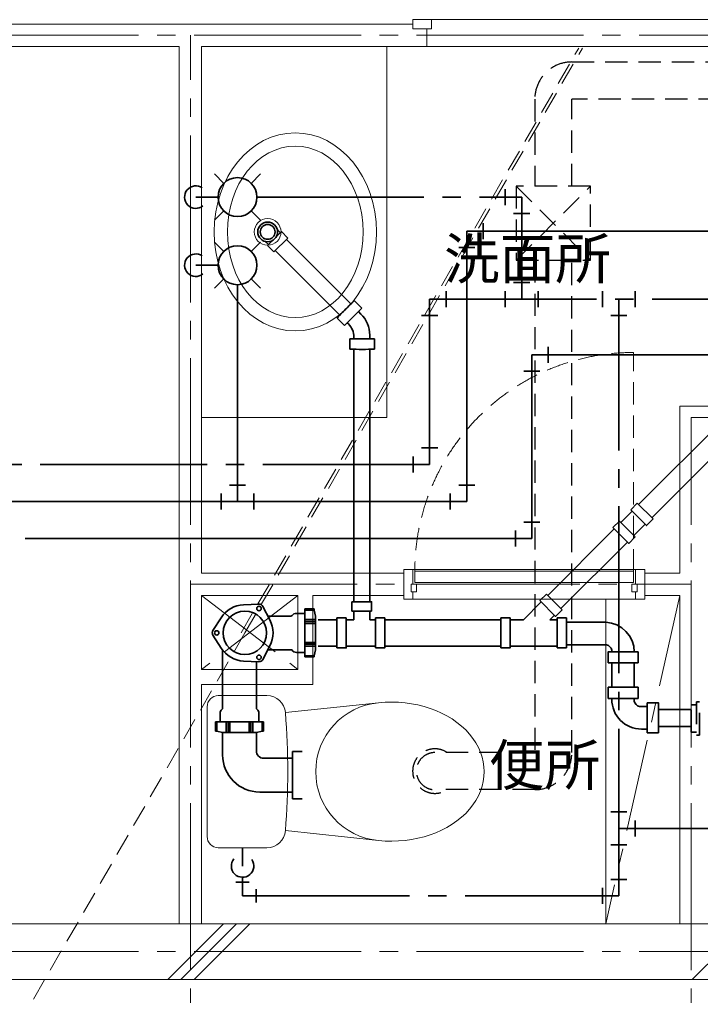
# Model space of a CAD drawing. Units: millimetres at full size, sheet at 1:50; details may follow other scales. Extents: x -9674 to 9699, y -6794 to 6791.
# Drawn here: x -1723 to 113, y -2711 to -80 of the extents above; entities that cross this region are included whole.
import ezdxf
from ezdxf.enums import TextEntityAlignment as Align

# ---------------------------------------------------------------- set-up
doc = ezdxf.new("R2010")
doc.units = ezdxf.units.MM
doc.header["$LTSCALE"] = 50
for name, pattern in [('CHAIN1', [8, 5, -1, 1, -1]), ('CHAIN2', [12, 9, -1, 1, -1]), ('DASHED1', [1.8, 1.2, -0.6])]:
    doc.linetypes.add(name, pattern=pattern)
for name, color, linetype, lineweight in [('1-0_芯', 134, 'CHAIN2', 9), ('1-1_躯体', 134, 'Continuous', 9), ('1-2_間仕切', 134, 'Continuous', 9), ('1-3_建具', 134, 'Continuous', 9), ('1-4_仕上げ', 134, 'Continuous', 9), ('1-5_設備', 134, 'Continuous', 9), ('1-7_その他', 134, 'DASHED1', 9), ('1-8_ハッチ', 134, 'Continuous', 9), ('2-0_芯', 3, 'Continuous', 35), ('2-3_建具', 4, 'Continuous', 35), ('2-9_金物', 1, 'CHAIN2', 35), ('2-A_文字', 6, 'Continuous', 35), ('2-C', 2, 'DASHED1', 25)]:
    doc.layers.add(name, color=color, linetype=linetype, lineweight=lineweight)
doc.layers.add('1-A_文字', color=134, linetype='Continuous')
doc.styles.add('ＭＳ ゴシック', font='')
doc.styles.get('ＭＳ ゴシック').set_extended_font_data('MS Gothic')

msp = doc.modelspace()

# ---------------------------------------------------------------- linework, layer by layer
at = {"layer": '1-0_芯'}
for p, q in [((-8452.5, -122.32), (8157.5, -122.32)), ((-1262.5, -3842.32), (-1262.5, -122.32)), ((87.5, -1152.32), (1987.5, -1152.32)), ((87.5, -3842.32), (87.5, -1152.32)), ((-1262.5, -1602.32), (87.5, -1602.32)), ((-8452.5, -2592.32), (8157.5, -2592.32))]:
    msp.add_line(p, q, dxfattribs=at)
at = {"layer": '1-1_躯体'}
for p, q in [((6197.5, -2517.32), (-6652.5, -2517.32)), ((6197.5, -2667.32), (-6652.5, -2667.32))]:
    msp.add_line(p, q, dxfattribs=at)
at = {"layer": '1-2_間仕切'}
for p, q in [((-662.5, -92.32), (-2302.5, -92.32)), ((-625, -104.82), (-625, -152.32)), ((-2302.5, -152.32), (-1292.5, -152.32)), ((-1292.5, -2517.32), (-1292.5, -152.32)), ((-1232.5, -1572.32), (-1232.5, -152.32)), ((-1232.5, -152.32), (-625, -152.32)), ((57.5, -1572.32), (57.5, -1122.32)), ((57.5, -1122.32), (225.5, -1122.32)), ((-1232.5, -1572.32), (-687.5, -1572.32)), ((-62.5, -1562.32), (-662.5, -1562.32)), ((-37.5, -1572.32), (57.5, -1572.32)), ((-1232.5, -1832.32), (-1232.5, -1632.32)), ((-1232.5, -1632.32), (-972.5, -1632.32)), ((-972.5, -1832.32), (-972.5, -1632.32)), ((-932.5, -1872.32), (-932.5, -1632.32)), ((-932.5, -1632.32), (-687.5, -1632.32)), ((-37.5, -1632.32), (57.5, -1632.32)), ((57.5, -2517.32), (57.5, -1632.32)), ((-972.5, -1832.32), (-1232.5, -1832.32)), ((-932.5, -1872.32), (-1232.5, -1872.32)), ((-1232.5, -2517.32), (-1232.5, -1872.32))]:
    msp.add_line(p, q, dxfattribs=at)
at = {"layer": '1-3_建具'}
for p, q in [((-662.5, -79.82), (-662.5, -104.82)), ((-612.5, -79.82), (-662.5, -79.82)), ((-612.5, -104.82), (-662.5, -104.82)), ((-612.5, -79.82), (-612.5, -104.82)), ((-612.5, -79.82), (137.5, -79.82)), ((150, -152.32), (-625, -152.32)), ((-687.5, -1562.32), (-687.5, -1642.32)), ((-662.5, -1562.32), (-687.5, -1562.32)), ((-662.5, -1602.32), (-662.5, -1562.32)), ((-657.5, -1597.32), (-657.5, -1567.32)), ((-657.5, -1567.32), (-67.5, -1567.32)), ((-67.5, -1567.32), (-67.5, -1597.32)), ((-37.5, -1562.32), (-62.5, -1562.32)), ((-62.5, -1602.32), (-62.5, -1562.32)), ((-37.5, -1562.32), (-37.5, -1642.32)), ((-667.5, -1602.32), (-667.5, -1622.32)), ((-652.5, -1602.32), (-667.5, -1602.32)), ((-67.5, -1597.32), (-657.5, -1597.32)), ((-652.5, -1622.32), (-652.5, -1602.32)), ((-72.5, -1602.32), (-72.5, -1622.32)), ((-667.5, -1622.32), (-652.5, -1622.32)), ((-662.5, -1642.32), (-662.5, -1622.32)), ((-72.5, -1622.32), (-57.5, -1622.32)), ((-62.5, -1642.32), (-62.5, -1622.32)), ((-662.5, -1642.32), (-687.5, -1642.32)), ((-662.5, -1642.32), (-62.5, -1642.32)), ((-37.5, -1642.32), (-62.5, -1642.32))]:
    msp.add_line(p, q, dxfattribs=at)
at = {"layer": '1-3_建具', "linetype": 'DASHED1'}
msp.add_line((-67.5, -1567.32), (-67.5, -977.32), dxfattribs=at)
at = {"layer": '1-3_建具'}
msp.add_lwpolyline([(-57.5, -1622.32), (-57.5, -1602.32), (-72.5, -1602.32)], dxfattribs=at)
at = {"layer": '1-3_建具', "linetype": 'DASHED1'}
msp.add_arc((-67.5, -1567.32), 590, 90, 180, dxfattribs=at)
at = {"layer": '1-4_仕上げ'}
msp.add_line((-142.5, -2517.32), (-142.5, -1642.32), dxfattribs=at)
at = {"layer": '1-5_設備'}
for p, q in [((-1187.5, -1902.32), (-1056.25, -1902.32)), ((-1217.5, -1932.32), (-1217.5, -2282.32)), ((-1006.41, -1948.32), (-755.35, -1921.67)), ((-1006.41, -2266.31), (-755.35, -2292.96)), ((-1187.5, -2312.32), (-1056.25, -2312.32))]:
    msp.add_line(p, q, dxfattribs=at)
msp.add_lwpolyline([(-1232.5, -1152.32), (-732.5, -1152.32), (-732.5, -152.32)], dxfattribs=at)
msp.add_circle((-1054.26, -652.32), 36, dxfattribs=at)
for centre, radius, start, end in [((-1187.5, -1932.32), 30, 90, 180), ((-1056.25, -1952.32), 50, 4.58409, 90), ((-738.23, -2107.32), 186.44, 95.26901, 264.731), ((-2989.44, -2107.32), 1989.39, 355.41592, 4.58409), ((-1187.5, -2282.32), 30, 180, 270), ((-1056.25, -2262.32), 50, 270, 355.41592)]:
    msp.add_arc(centre, radius, start, end, dxfattribs=at)
for major_axis, ratio in [((0, 267), 0.8202), ((0, 231), 0.7922)]:
    msp.add_ellipse((-979.86, -652.32), major_axis=major_axis, ratio=ratio, dxfattribs=at)
msp.add_ellipse((-720.31, -2107.32), major_axis=(250, 0), ratio=0.75, start_param=4.5717765, end_param=7.9945944, dxfattribs=at)
at = {"layer": '1-7_その他', "linetype": 'CHAIN1'}
for p, q in [((-1232.5, -1632.32), (-972.5, -1832.32)), ((-972.5, -1632.32), (-1232.5, -1832.32)), ((57.5, -1632.32), (-142.5, -2517.32))]:
    msp.add_line(p, q, dxfattribs=at)
at = {"layer": '1-8_ハッチ'}
for p, q in [((-1323.46, -2667.32), (-1173.46, -2517.32)), ((-1288.1, -2667.32), (-1138.1, -2517.32)), ((-1252.75, -2667.32), (-1102.75, -2517.32)), ((90.76, -2667.32), (240.76, -2517.32))]:
    msp.add_line(p, q, dxfattribs=at)
at = {"layer": '2-0_芯'}
for p, q in [((904.29, -428.99), (-54.08, -1387.36)), ((939.64, -464.35), (-18.72, -1422.71)), ((-1017.39, -651.5), (-1029.3, -663.42)), ((-1027.86, -646.61), (-1020.18, -654.29)), ((-1017.39, -651.5), (-1000.06, -668.83)), ((-1017.39, -651.5), (-1000.06, -668.83)), ((-1059.97, -678.71), (-1052.28, -686.4)), ((-1043.16, -677.27), (-1055.07, -689.19)), ((-1000.06, -668.83), (-1037.75, -706.51)), ((-1000.06, -668.83), (-1037.75, -706.51)), ((-829.69, -846.66), (-1003.8, -672.56)), ((-1055.07, -689.19), (-1037.75, -706.51)), ((-1055.07, -689.19), (-1037.75, -706.51)), ((-859.88, -876.91), (-1034.02, -702.78)), ((-820.14, -837.87), (-800.35, -857.66)), ((-800.35, -857.66), (-847.27, -904.58)), ((-802.59, -873.76), (-809.52, -866.83)), ((-847.27, -904.58), (-867.06, -884.78)), ((-836.54, -900.25), (-839.74, -897.05)), ((-832.52, -940.3), (-766.17, -940.3)), ((-832.52, -968.29), (-832.52, -940.3)), ((-821.89, -935.61), (-821.89, -940.3)), ((-779.16, -930.33), (-779.16, -940.3)), ((-766.17, -940.3), (-766.17, -968.3)), ((-821.89, -968.79), (-821.89, -1649.54)), ((-779.16, -968.83), (-779.15, -1649.54)), ((-57.61, -1383.82), (-75.29, -1401.5)), ((-15.19, -1426.25), (-57.61, -1383.82)), ((-71.76, -1405.03), (-102.03, -1435.31)), ((-105.56, -1431.77), (-123.24, -1449.45)), ((-63.14, -1474.2), (-105.56, -1431.77)), ((-36.4, -1440.39), (-66.67, -1470.66)), ((-119.71, -1452.99), (-298.91, -1632.19)), ((-84.35, -1488.34), (-263.56, -1667.55)), ((-302.45, -1628.66), (-320.13, -1646.34)), ((-260.02, -1671.08), (-302.45, -1628.66)), ((-1078.18, -1655.52), (-1119.12, -1657.4)), ((-826.89, -1649.54), (-826.89, -1674.54)), ((-316.59, -1649.87), (-364.54, -1697.82)), ((-1066.97, -1661.99), (-1048.13, -1698.39)), ((-954.3, -1680.82), (-976.64, -1680.82)), ((-929.3, -1668.82), (-954.3, -1668.82)), ((-954.3, -1733.32), (-954.3, -1668.82)), ((-929.3, -1671.82), (-954.3, -1671.82)), ((-929.3, -1671.82), (-929.3, -1668.82)), ((-925.3, -1687.82), (-929.3, -1671.82)), ((-826.89, -1674.54), (-774.15, -1674.54)), ((-821.89, -1674.54), (-821.89, -1697.82)), ((-779.15, -1674.54), (-779.15, -1697.82)), ((-1201.73, -1726.85), (-1179.62, -1692.33)), ((-1053.6, -1687.82), (-990.89, -1687.82)), ((-925.3, -1697.57), (-954.3, -1697.57)), ((-925.3, -1702.57), (-954.3, -1702.57)), ((-925.3, -1707.57), (-954.3, -1707.57)), ((-925.3, -1687.82), (-925.3, -1733.32)), ((-867.51, -1697.82), (-917.71, -1697.82)), ((-842.51, -1692.82), (-867.51, -1692.82)), ((-867.51, -1692.82), (-867.51, -1773.82)), ((-821.89, -1697.82), (-842.51, -1697.82)), ((-763.72, -1697.82), (-779.15, -1697.82)), ((-738.72, -1692.82), (-763.72, -1692.82)), ((-763.72, -1692.82), (-763.72, -1773.82)), ((-425.66, -1697.82), (-738.72, -1697.82)), ((-400.66, -1692.82), (-425.66, -1692.82)), ((-425.66, -1692.82), (-425.66, -1773.82)), ((-364.54, -1697.82), (-400.66, -1697.82)), ((-281.24, -1685.23), (-293.83, -1697.82)), ((-273.33, -1697.82), (-293.83, -1697.82)), ((-248.33, -1692.82), (-248.33, -1773.82)), ((-142.61, -1704.68), (-248.33, -1704.68)), ((-954.3, -1733.32), (-954.3, -1797.82)), ((-925.3, -1778.82), (-925.3, -1733.32)), ((-1201.73, -1739.79), (-1179.62, -1774.31)), ((-925.3, -1759.07), (-954.3, -1759.07)), ((-1175.73, -1779.83), (-1175.73, -1936.39)), ((-1066.97, -1804.66), (-1048.13, -1768.25)), ((-1053.6, -1778.82), (-988.51, -1778.82)), ((-954.3, -1785.82), (-976.64, -1785.82)), ((-925.3, -1764.07), (-954.3, -1764.07)), ((-925.3, -1769.07), (-954.3, -1769.07)), ((-925.3, -1778.82), (-929.3, -1794.82)), ((-867.51, -1768.82), (-917.71, -1768.82)), ((-763.72, -1768.82), (-842.51, -1768.82)), ((-425.66, -1768.82), (-738.72, -1768.82)), ((-273.33, -1768.82), (-400.66, -1768.82)), ((-248.33, -1773.82), (-273.33, -1773.82)), ((-140.62, -1765.21), (-248.33, -1765.21)), ((-55.04, -1784.26), (-55.06, -1814.26)), ((-1119.12, -1809.24), (-1078.18, -1811.13)), ((-1084.73, -1810.83), (-1084.73, -1936.39)), ((-929.3, -1794.82), (-954.3, -1794.82)), ((-929.3, -1797.82), (-954.3, -1797.82)), ((-929.3, -1794.82), (-929.3, -1797.82)), ((-55.06, -1814.26), (-135.81, -1814.26)), ((-126.38, -1814.26), (-126.41, -1879.92)), ((-65.83, -1879.92), (-65.78, -1814.26)), ((-135.79, -1879.92), (-135.81, -1909.92)), ((-55.04, -1879.92), (-135.79, -1879.92)), ((-55.04, -1879.92), (-55.06, -1909.92)), ((-55.06, -1909.92), (-135.81, -1909.92)), ((-51.9, -1931.76), (-30.64, -1931.78)), ((87.29, -1939.5), (-0.64, -1939.5)), ((-1194.73, -1997.98), (-1194.73, -1972.98)), ((-1130.23, -1972.98), (-1194.73, -1972.98)), ((-1191.73, -1997.98), (-1191.73, -1972.98)), ((-1182.73, -1972.98), (-1182.73, -1950.64)), ((-1165.98, -2001.98), (-1165.98, -1972.98)), ((-1160.98, -2001.98), (-1160.98, -1972.98)), ((-1155.98, -2001.98), (-1155.98, -1972.98)), ((-1130.23, -1972.98), (-1065.73, -1972.98)), ((-1104.48, -2001.98), (-1104.48, -1972.98)), ((-1099.48, -2001.98), (-1099.48, -1972.98)), ((-1094.48, -2001.98), (-1094.48, -1972.98)), ((-1077.73, -1972.98), (-1077.73, -1950.64)), ((-1068.73, -1997.98), (-1068.73, -1972.98)), ((-1065.73, -1997.98), (-1065.73, -1972.98)), ((-1191.73, -1997.98), (-1194.73, -1997.98)), ((-1175.73, -2001.98), (-1191.73, -1997.98)), ((-1084.73, -2001.98), (-1068.73, -1997.98)), ((-1068.73, -1997.98), (-1065.73, -1997.98)), ((-46.47, -1992.52), (-30.64, -1992.53)), ((87.32, -1985.32), (-0.64, -1985.32)), ((-1175.73, -2062.23), (-1175.73, -2001.98)), ((-1175.73, -2001.98), (-1130.23, -2001.98)), ((-1084.73, -2001.98), (-1130.23, -2001.98)), ((-1084.73, -2051.23), (-1084.73, -2001.98)), ((-1064.73, -2071.23), (-987, -2071.23)), ((-987, -2052.88), (-961.35, -2052.88)), ((-987, -2052.88), (-987, -2180.59)), ((-1075.73, -2162.23), (-987, -2162.23)), ((-987, -2180.59), (-961.35, -2180.59))]:
    msp.add_line(p, q, dxfattribs=at)
at = {"layer": '2-0_芯', "linetype": 'DASHED1'}
for p, q in [((-126.36, -1779.76), (-126.37, -1784.26)), ((-126.43, -1909.92), (-126.43, -1912.48)), ((-65.86, -1917.23), (-65.86, -1909.92)), ((102.11, -1919.02), (110.11, -1919.01)), ((102.11, -1919.02), (102.17, -2009.02)), ((110.17, -2009.01), (110.11, -1919.01)), ((87.29, -1927.03), (102.11, -1927.02)), ((87.34, -2001.03), (87.29, -1927.03)), ((87.34, -2001.03), (102.16, -2001.02)), ((102.17, -2009.02), (110.17, -2009.01))]:
    msp.add_line(p, q, dxfattribs=at)
at = {"layer": '2-0_芯'}
for points in [[(-15.19, -1426.25), (-32.86, -1443.93), (-75.29, -1401.5)], [(-63.14, -1474.2), (-80.82, -1491.88), (-123.24, -1449.45)], [(-826.89, -1649.54), (-774.15, -1649.54), (-774.15, -1674.54)], [(-260.02, -1671.08), (-277.7, -1688.76), (-320.13, -1646.34)], [(-842.51, -1692.82), (-842.51, -1773.82), (-867.51, -1773.82)], [(-738.72, -1692.82), (-738.72, -1773.82), (-763.72, -1773.82)], [(-400.66, -1692.82), (-400.66, -1773.82), (-425.66, -1773.82)], [(-248.33, -1692.82), (-273.33, -1692.82), (-273.33, -1773.82)], [(-55.04, -1784.26), (-135.79, -1784.26), (-135.81, -1814.26)], [(-30.64, -1921.78), (-0.64, -1921.8), (-0.64, -2002.55)], [(-30.64, -1921.78), (-30.64, -2002.53), (-0.64, -2002.55)]]:
    msp.add_lwpolyline(points, dxfattribs=at)
for centre, radius in [((-1054.26, -652.32), 20), ((-1115.62, -1733.32), 58.5), ((-1077.62, -1667.5), 6), ((-1191.62, -1733.32), 6), ((-1077.62, -1799.14), 6)]:
    msp.add_circle(centre, radius, dxfattribs=at)
for centre, radius, start, end in [((-859.16, -930.33), 80, 0.00093, 45), ((-871.89, -935.61), 50, 360, 45.00093), ((-1115.62, -1733.32), 76, 92.637, 147.363), ((-1077.62, -1667.5), 12, 27.363, 92.637), ((-976.64, -1695.82), 15, 90, 142.33), ((-1115.62, -1733.32), 76, 332.637, 27.363), ((-990.89, -1684.82), 3, 270, 322.33), ((-145.76, -1784.62), 80, 359.9556, 87.74203), ((-1191.62, -1733.32), 12, 147.363, 212.637), ((-1115.62, -1733.32), 76, 212.637, 267.363), ((-990.89, -1781.82), 3, 37.67, 90), ((-976.64, -1770.82), 15, 217.67, 270), ((-145.76, -1784.62), 20, 14.06253, 75.10149), ((-1077.62, -1799.14), 12, 267.363, 332.637), ((-46.43, -1912.52), 80, 179.97203, 269.97203), ((-46.43, -1912.52), 20, 193.61576, 254.10457), ((-1167.73, -1950.64), 15, 127.67, 180), ((-1178.73, -1936.39), 3, 307.67, 0), ((-1081.73, -1936.39), 3, 180, 232.33), ((-1092.73, -1950.64), 15, 0, 52.33), ((-1064.73, -2051.23), 20, 180, 270), ((-1075.73, -2062.23), 100, 180, 270)]:
    msp.add_arc(centre, radius, start, end, dxfattribs=at)
msp.add_ellipse((-1054.26, -652.32), major_axis=(26.65, 0), ratio=0.999793, dxfattribs=at)
for centre, major_axis in [((-843.6, -861.33), (23.46, 23.46)), ((-799.35, -968.3), (-33.17, 0))]:
    msp.add_ellipse(centre, major_axis=major_axis, ratio=0.020361, start_param=0, end_param=3.1415927, dxfattribs=at)
at = {"layer": '2-3_建具'}
for p, q in [((-297.55, -1005.08), (-297.55, -961.88)), ((-341.85, -983.48), (-341.85, -1478.97)), ((-341.85, -983.48), (775.3, -983.48)), ((-363.45, -1027.77), (-320.25, -1027.77)), ((-320.25, -1434.67), (-363.45, -1434.67)), ((-386.14, -1457.37), (-386.14, -1500.57)), ((-341.85, -1478.97), (-1708.35, -1478.97))]:
    msp.add_line(p, q, dxfattribs=at)
at = {"layer": '2-9_金物', "linetype": 'Continuous'}
for p, q in [((-1172.73, -521.44), (-1197.95, -496.22)), ((-1098.41, -521.44), (-1073.19, -496.22)), ((-1188.12, -558.6), (-1247.96, -558.6)), ((-1172.73, -595.76), (-1197.95, -620.98)), ((-1098.41, -595.76), (-1073.19, -620.98)), ((-1121.88, -2361.68), (-1121.88, -2312.32))]:
    msp.add_line(p, q, dxfattribs=at)
at = {"layer": '2-9_金物'}
for p, q in [((-413.65, -537), (-413.65, -580.2)), ((-1083.02, -558.6), (-369.35, -558.6)), ((-369.35, -833.48), (-369.35, -558.6)), ((-347.75, -602.89), (-390.95, -602.89)), ((-347.75, -789.18), (-390.95, -789.18)), ((-573.14, -855.08), (-573.14, -811.88)), ((-413.65, -855.08), (-413.65, -811.88)), ((-325.06, -855.08), (-325.06, -811.88)), ((-151.49, -811.88), (-151.49, -855.08)), ((-62.9, -811.88), (-62.9, -855.08)), ((-639.03, -877.77), (-595.83, -877.77)), ((-128.8, -877.77), (-85.6, -877.77)), ((-595.83, -1234.67), (-639.03, -1234.67)), ((-661.73, -1257.37), (-661.73, -1300.57)), ((-617.43, -1278.97), (-3340.98, -1278.97)), ((-128.8, -2215.92), (-85.6, -2215.92)), ((-62.9, -2281.82), (-62.9, -2238.62)), ((-128.8, -2304.51), (-85.6, -2304.51)), ((-1121.88, -2441.93), (-1121.88, -2392.02)), ((-1103.88, -2405.02), (-1139.88, -2405.02)), ((-151.49, -2463.53), (-151.49, -2420.33)), ((-85.6, -2397.63), (-128.8, -2397.63)), ((-1084.96, -2423.93), (-1084.96, -2459.93))]:
    msp.add_line(p, q, dxfattribs=at)
for points in [[(-1121.88, -2441.93), (-107.2, -2441.93), (-107.2, -833.48)], [(-617.43, -1278.97), (-617.43, -833.48), (2404.08, -833.48)], [(821.69, -2467.33), (821.69, -2260.22), (-107.2, -2260.22)]]:
    msp.add_lwpolyline(points, dxfattribs=at)
at = {"layer": '2-9_金物', "linetype": 'Continuous'}
msp.add_circle((-1135.57, -558.6), 52.55, dxfattribs=at)
for centre, start, end in [((-1247.96, -558.6), 55.151, 309.51), ((-1121.88, -2361.68), 140.49, 34.849)]:
    msp.add_arc(centre, 30.34, start, end, dxfattribs=at)
at = {"layer": '2-A_文字'}
for p, q in [((-473.14, -672.06), (-473.14, -628.86)), ((-517.43, -1378.97), (-517.43, -650.46)), ((1323.64, -650.46), (-517.43, -650.46)), ((-1172.73, -704.91), (-1197.95, -679.69)), ((-1098.41, -704.91), (-1073.19, -679.69)), ((-539.03, -694.76), (-495.83, -694.76)), ((-1188.12, -742.07), (-1247.96, -742.07)), ((-1172.73, -779.22), (-1197.95, -804.44)), ((-1098.41, -779.22), (-1073.19, -804.44)), ((-1135.57, -794.62), (-1135.57, -1378.97)), ((-1113.97, -1334.67), (-1157.17, -1334.67)), ((-495.83, -1334.67), (-539.03, -1334.67)), ((-1179.87, -1400.57), (-1179.87, -1357.37)), ((-1091.28, -1400.57), (-1091.28, -1357.37)), ((-561.73, -1400.57), (-561.73, -1357.37)), ((-1848.48, -1378.97), (-517.43, -1378.97))]:
    msp.add_line(p, q, dxfattribs=at)
msp.add_circle((-1135.57, -742.07), 52.55, dxfattribs=at)
msp.add_arc((-1247.96, -742.07), 30.34, 55.151, 309.51, dxfattribs=at)
at = {"layer": '2-C', "color": 7, "lineweight": 9}
for p, q in [((-1125.62, -1733.32), (-215.58, -157.09)), ((-1115.62, -1733.32), (-205.58, -157.09)), ((-1115.62, -1733.32), (-2025.66, -3309.56))]:
    msp.add_line(p, q, dxfattribs=at)
at = {"layer": '2-C'}
for p, q in [((-234.04, -194.32), (1067.78, -194.32)), ((-334.04, -294.32), (-334.04, -528.86)), ((-234.04, -528.86), (-234.04, -294.32)), ((1067.78, -294.32), (-234.04, -294.32)), ((-384.04, -728.86), (-184.04, -528.86)), ((-384.04, -528.86), (-184.04, -728.86)), ((-334.04, -728.86), (-334.04, -2055.9)), ((-234.04, -2055.9), (-234.04, -728.86)), ((-334.04, -2055.9), (-603.3, -2055.9)), ((-334.04, -2155.9), (-603.3, -2155.9))]:
    msp.add_line(p, q, dxfattribs=at)
msp.add_lwpolyline([(-384.04, -728.86), (-184.04, -728.86), (-184.04, -528.86), (-384.04, -528.86)], close=True, dxfattribs=at)
for centre, radius, start, end in [((-234.04, -294.32), 100, 90, 180), ((-603.3, -2105.9), 60, 56.44269, 303.55731), ((-603.3, -2105.9), 50, 90, 270), ((-334.04, -2055.9), 100, 270, 0)]:
    msp.add_arc(centre, radius, start, end, dxfattribs=at)

# ---------------------------------------------------------------- texts
at = {"layer": '1-A_文字', "style": 'ＭＳ ゴシック'}
for s, p in [('洗面所', (-578.79, -812.42)), ('便所', (-457.86, -2177.49))]:
    msp.add_text(s, height=110, dxfattribs=at).set_placement(p, align=Align.BOTTOM_LEFT)

doc.saveas('drawing.dxf')
